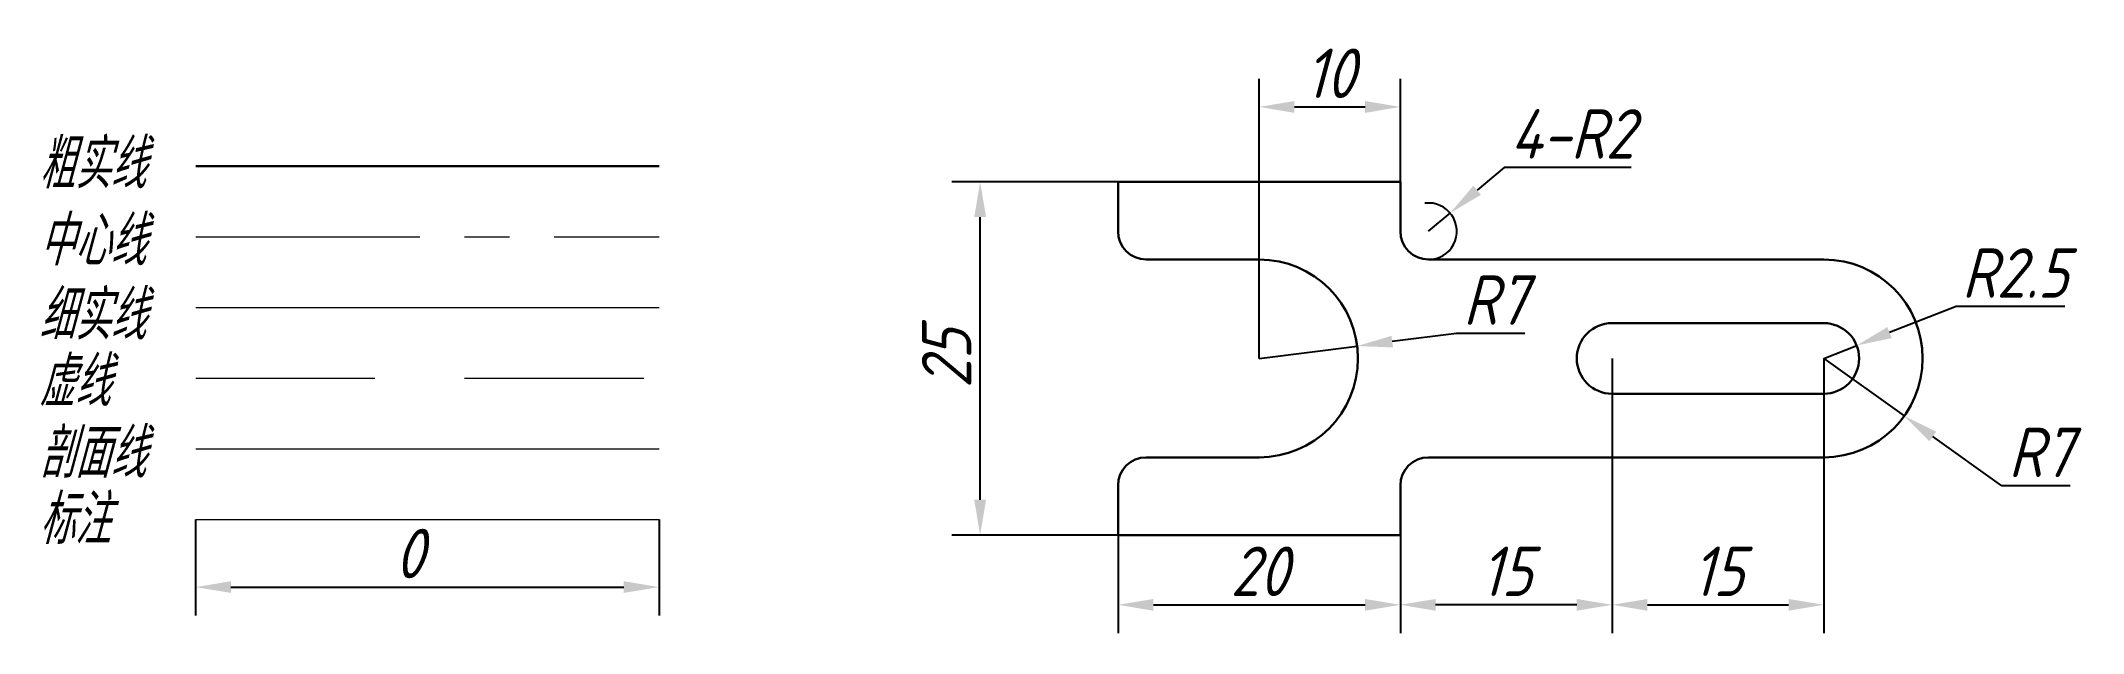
# Model space of a CAD drawing. Header units: millimetres. Extents: x 4462807 to 4462952, y 2709034 to 2709076.
import ezdxf

# ---------------------------------------------------------------- set-up
doc = ezdxf.new("R2010")
doc.units = ezdxf.units.MM
doc.linetypes.add('CENTER', pattern=[50.8, 31.75, -6.35, 6.35, -6.35])
doc.linetypes.add('DASHED', pattern=[19.05, 12.7, -6.35])
for name, color, linetype, lineweight in [('中心线', 1, 'CENTER', 15), ('中心线 @ 1', 1, 'CENTER', 15), ('剖面线', 8, 'Continuous', 15), ('剖面线 @ 1', 8, 'Continuous', 15), ('标注', 3, 'Continuous', 15), ('标注 @ 1', 3, 'Continuous', 15), ('粗实线', 2, 'Continuous', 30), ('粗实线 @ 1', 2, 'Continuous', 30), ('细实线', 4, 'Continuous', 15), ('细实线 @ 1', 4, 'Continuous', 15), ('虚线', 6, 'DASHED', 15), ('虚线 @ 1', 6, 'DASHED', 15)]:
    doc.layers.add(name, color=color, linetype=linetype, lineweight=lineweight)
doc.styles.add('GB3.5', font='gbeitc.shx', dxfattribs={"bigfont": 'gbcbig.shx'})
doc.dimstyles.new('正常标注', dxfattribs={"dimtxt": 3.5, "dimasz": 2.5, "dimexe": 2, "dimexo": 0, "dimtad": 1, "dimtoh": 1, "dimdec": 3, "dimdsep": 46, "dimtxsty": 'GB3.5', "dimcen": 2.5, "dimadec": 3, "dimazin": 2, "dimtfac": 1, "dimtdec": 3, "dimtmove": 0, "dimatfit": 3, "dimfxl": 0, "dimarcsym": 0})

# ---------------------------------------------------------------- blocks, each defined once
blk = doc.blocks.new('*D4')
at = {"layer": 'Defpoints', "color": 0, "transparency": 16777216}
for p in [(4462883.25, 2709041.28), (4462903.25, 2709041.28), (4462903.25, 2709036.35)]:
    blk.add_point(p, dxfattribs=at)
at = {"layer": '标注', "color": 0, "lineweight": -2, "transparency": 16777216}
for p, q in [((4462883.25, 2709041.28), (4462883.25, 2709034.35)), ((4462903.25, 2709041.28), (4462903.25, 2709034.35)), ((4462885.75, 2709036.35), (4462900.75, 2709036.35))]:
    blk.add_line(p, q, dxfattribs=at)
at = {"layer": '标注', "color": 0, "transparency": 16777216}
for points in [[(4462885.75, 2709036.76), (4462885.75, 2709035.93), (4462883.25, 2709036.35)], [(4462900.75, 2709036.76), (4462900.75, 2709035.93), (4462903.25, 2709036.35)]]:
    blk.add_solid(points, dxfattribs=at)
at = {"layer": '标注', "color": 0, "transparency": 16777216, "insert": (4462893.25, 2709038.72), "char_height": 3.5, "attachment_point": 5, "style": 'GB3.5'}
blk.add_mtext('20', dxfattribs=at)
blk = doc.blocks.new('*D5')
at = {"layer": 'Defpoints', "color": 0, "transparency": 16777216}
for p in [(4462933.25, 2709053.78), (4462938.94, 2709049.71)]:
    blk.add_point(p, dxfattribs=at)
at = {"layer": '标注', "color": 0, "lineweight": -2, "transparency": 16777216}
for p, q in [((4462933.25, 2709053.78), (4462938.94, 2709049.71)), ((4462945.85, 2709044.76), (4462940.97, 2709048.26)), ((4462950.71, 2709044.76), (4462945.85, 2709044.76))]:
    blk.add_line(p, q, dxfattribs=at)
at = {"layer": '标注', "color": 0, "transparency": 16777216}
blk.add_solid([(4462941.22, 2709048.6), (4462940.73, 2709047.92), (4462938.94, 2709049.71)], dxfattribs=at)
at = {"layer": '标注', "color": 0, "transparency": 16777216, "insert": (4462948.59, 2709047.14), "char_height": 3.5, "attachment_point": 5, "style": 'GB3.5'}
blk.add_mtext('R7', dxfattribs=at)
blk = doc.blocks.new('*D6')
at = {"layer": 'Defpoints', "color": 0, "transparency": 16777216}
for p in [(4462918.25, 2709053.78), (4462903.25, 2709041.28), (4462903.25, 2709036.35)]:
    blk.add_point(p, dxfattribs=at)
at = {"layer": '标注', "color": 0, "lineweight": -2, "transparency": 16777216}
for p, q in [((4462918.25, 2709053.78), (4462918.25, 2709034.35)), ((4462903.25, 2709041.28), (4462903.25, 2709034.35)), ((4462915.75, 2709036.35), (4462905.75, 2709036.35))]:
    blk.add_line(p, q, dxfattribs=at)
at = {"layer": '标注', "color": 0, "transparency": 16777216}
for points in [[(4462905.75, 2709036.76), (4462905.75, 2709035.93), (4462903.25, 2709036.35)], [(4462915.75, 2709036.76), (4462915.75, 2709035.93), (4462918.25, 2709036.35)]]:
    blk.add_solid(points, dxfattribs=at)
at = {"layer": '标注', "color": 0, "transparency": 16777216, "insert": (4462910.75, 2709038.72), "char_height": 3.5, "attachment_point": 5, "style": 'GB3.5'}
blk.add_mtext('15', dxfattribs=at)
blk = doc.blocks.new('*D7')
at = {"layer": 'Defpoints', "color": 0, "transparency": 16777216}
for p in [(4462918.25, 2709053.78), (4462933.25, 2709053.78), (4462933.25, 2709036.35)]:
    blk.add_point(p, dxfattribs=at)
at = {"layer": '标注', "color": 0, "lineweight": -2, "transparency": 16777216}
for p, q in [((4462918.25, 2709053.78), (4462918.25, 2709034.35)), ((4462933.25, 2709053.78), (4462933.25, 2709034.35)), ((4462920.75, 2709036.35), (4462930.75, 2709036.35))]:
    blk.add_line(p, q, dxfattribs=at)
at = {"layer": '标注', "color": 0, "transparency": 16777216}
for points in [[(4462920.75, 2709036.76), (4462920.75, 2709035.93), (4462918.25, 2709036.35)], [(4462930.75, 2709036.76), (4462930.75, 2709035.93), (4462933.25, 2709036.35)]]:
    blk.add_solid(points, dxfattribs=at)
at = {"layer": '标注', "color": 0, "transparency": 16777216, "insert": (4462925.75, 2709038.72), "char_height": 3.5, "attachment_point": 5, "style": 'GB3.5'}
blk.add_mtext('15', dxfattribs=at)
blk = doc.blocks.new('*D8')
at = {"layer": 'Defpoints', "color": 0, "transparency": 16777216}
for p in [(4462900.19, 2709054.66), (4462893.25, 2709053.78)]:
    blk.add_point(p, dxfattribs=at)
at = {"layer": '标注', "color": 0, "lineweight": -2, "transparency": 16777216}
for p, q in [((4462893.25, 2709053.78), (4462900.19, 2709054.66)), ((4462907.22, 2709055.54), (4462902.67, 2709054.97)), ((4462912.07, 2709055.54), (4462907.22, 2709055.54))]:
    blk.add_line(p, q, dxfattribs=at)
at = {"layer": '标注', "color": 0, "transparency": 16777216}
blk.add_solid([(4462902.62, 2709055.38), (4462902.73, 2709054.56), (4462900.19, 2709054.66)], dxfattribs=at)
at = {"layer": '标注', "color": 0, "transparency": 16777216, "insert": (4462909.96, 2709057.92), "char_height": 3.5, "attachment_point": 5, "style": 'GB3.5'}
blk.add_mtext('R7', dxfattribs=at)
blk = doc.blocks.new('*D9')
at = {"layer": 'Defpoints', "color": 0, "transparency": 16777216}
for p in [(4462873.48, 2709066.28), (4462883.25, 2709066.28), (4462883.25, 2709041.28)]:
    blk.add_point(p, dxfattribs=at)
at = {"layer": '标注', "color": 0, "lineweight": -2, "transparency": 16777216}
for p, q in [((4462883.25, 2709066.28), (4462871.48, 2709066.28)), ((4462873.48, 2709043.78), (4462873.48, 2709063.78)), ((4462883.25, 2709041.28), (4462871.48, 2709041.28))]:
    blk.add_line(p, q, dxfattribs=at)
at = {"layer": '标注', "color": 0, "transparency": 16777216}
for points in [[(4462873.06, 2709063.78), (4462873.9, 2709063.78), (4462873.48, 2709066.28)], [(4462873.06, 2709043.78), (4462873.9, 2709043.78), (4462873.48, 2709041.28)]]:
    blk.add_solid(points, dxfattribs=at)
at = {"layer": '标注', "color": 0, "transparency": 16777216, "insert": (4462871.1, 2709053.78), "char_height": 3.5, "attachment_point": 5, "rotation": 90, "style": 'GB3.5'}
blk.add_mtext('25', dxfattribs=at)
blk = doc.blocks.new('*D10')
at = {"layer": 'Defpoints', "color": 0, "transparency": 16777216}
for p in [(4462906.78, 2709064.07), (4462905.25, 2709062.78)]:
    blk.add_point(p, dxfattribs=at)
at = {"layer": '标注', "color": 0, "lineweight": -2, "transparency": 16777216}
for p, q in [((4462910.6, 2709067.29), (4462908.69, 2709065.68)), ((4462919.61, 2709067.29), (4462910.6, 2709067.29)), ((4462905.25, 2709062.78), (4462906.78, 2709064.07))]:
    blk.add_line(p, q, dxfattribs=at)
blk.add_arc((4462905.25, 2709062.78), 2, 270, 97.4016, dxfattribs=at)
at = {"layer": '标注', "color": 0, "transparency": 16777216}
blk.add_solid([(4462908.42, 2709066), (4462908.96, 2709065.36), (4462906.78, 2709064.07)], dxfattribs=at)
at = {"layer": '标注', "color": 0, "transparency": 16777216, "insert": (4462915.42, 2709069.67), "char_height": 3.5, "attachment_point": 5, "style": 'GB3.5'}
blk.add_mtext('4-R2', dxfattribs=at)
blk = doc.blocks.new('*D11')
at = {"layer": 'Defpoints', "color": 0, "transparency": 16777216}
for p in [(4462903.25, 2709071.58), (4462903.25, 2709066.28), (4462893.25, 2709053.78)]:
    blk.add_point(p, dxfattribs=at)
at = {"layer": '标注', "color": 0, "lineweight": -2, "transparency": 16777216}
for p, q in [((4462893.25, 2709053.78), (4462893.25, 2709073.58)), ((4462903.25, 2709066.28), (4462903.25, 2709073.58)), ((4462895.75, 2709071.58), (4462900.75, 2709071.58))]:
    blk.add_line(p, q, dxfattribs=at)
at = {"layer": '标注', "color": 0, "transparency": 16777216}
for points in [[(4462895.75, 2709072), (4462895.75, 2709071.16), (4462893.25, 2709071.58)], [(4462900.75, 2709072), (4462900.75, 2709071.16), (4462903.25, 2709071.58)]]:
    blk.add_solid(points, dxfattribs=at)
at = {"layer": '标注', "color": 0, "transparency": 16777216, "insert": (4462898.25, 2709073.96), "char_height": 3.5, "attachment_point": 5, "style": 'GB3.5'}
blk.add_mtext('10', dxfattribs=at)
blk = doc.blocks.new('*D12')
at = {"layer": 'Defpoints', "color": 0, "transparency": 16777216}
for p in [(4462935.58, 2709054.7), (4462933.25, 2709053.78)]:
    blk.add_point(p, dxfattribs=at)
at = {"layer": '标注', "color": 0, "lineweight": -2, "transparency": 16777216}
for p, q in [((4462942.63, 2709057.46), (4462937.9, 2709055.61)), ((4462950.33, 2709057.46), (4462942.63, 2709057.46)), ((4462933.25, 2709053.78), (4462935.58, 2709054.7))]:
    blk.add_line(p, q, dxfattribs=at)
at = {"layer": '标注', "color": 0, "transparency": 16777216}
blk.add_solid([(4462937.75, 2709056), (4462938.06, 2709055.22), (4462935.58, 2709054.7)], dxfattribs=at)
at = {"layer": '标注', "color": 0, "transparency": 16777216, "insert": (4462946.79, 2709059.83), "char_height": 3.5, "attachment_point": 5, "style": 'GB3.5'}
blk.add_mtext('R2.5', dxfattribs=at)
blk = doc.blocks.new('*D13')
at = {"layer": 'Defpoints', "color": 0, "transparency": 16777216}
for p in [(4462817.9, 2709042.39), (4462850.73, 2709042.39), (4462850.73, 2709037.6)]:
    blk.add_point(p, dxfattribs=at)
at = {"layer": '标注', "color": 0, "lineweight": -2, "transparency": 16777216}
for p, q in [((4462817.9, 2709042.39), (4462817.9, 2709035.6)), ((4462850.73, 2709042.39), (4462850.73, 2709035.6)), ((4462820.4, 2709037.6), (4462848.23, 2709037.6))]:
    blk.add_line(p, q, dxfattribs=at)
at = {"layer": '标注', "color": 0, "transparency": 16777216}
for points in [[(4462820.4, 2709038.02), (4462820.4, 2709037.19), (4462817.9, 2709037.6)], [(4462848.23, 2709038.02), (4462848.23, 2709037.19), (4462850.73, 2709037.6)]]:
    blk.add_solid(points, dxfattribs=at)
at = {"layer": '标注', "color": 0, "transparency": 16777216, "insert": (4462833.04, 2709039.98), "char_height": 3.5, "attachment_point": 5, "style": 'GB3.5'}
blk.add_mtext('0', dxfattribs=at)

msp = doc.modelspace()

# ---------------------------------------------------------------- linework, layer by layer
at = {"layer": '中心线', "ltscale": 0.5}
msp.add_line((4462817.9048, 2709062.3877), (4462850.7335, 2709062.3877), dxfattribs=at)
at = {"layer": '剖面线'}
msp.add_line((4462817.9048, 2709047.3877), (4462850.7335, 2709047.3877), dxfattribs=at)
at = {"layer": '标注'}
msp.add_line((4462817.9048, 2709042.3877), (4462850.7335, 2709042.3877), dxfattribs=at)
at = {"layer": '粗实线'}
for p, q in [((4462817.9048, 2709067.3877), (4462850.7335, 2709067.3877)), ((4462933.2485, 2709056.2842), (4462918.2485, 2709056.2842)), ((4462933.2485, 2709051.2842), (4462918.2485, 2709051.2842))]:
    msp.add_line(p, q, dxfattribs=at)
msp.add_lwpolyline([(4462905.2485, 2709046.7842), (4462933.2485, 2709046.7842, 1), (4462933.2485, 2709060.7842), (4462905.2485, 2709060.7842, -0.41421356), (4462903.2485, 2709062.7842), (4462903.2485, 2709066.2842), (4462883.2485, 2709066.2842), (4462883.2485, 2709062.7842, 0.41421356), (4462885.2485, 2709060.7842), (4462893.2485, 2709060.7842, -1), (4462893.2485, 2709046.7842), (4462885.2485, 2709046.7842, 0.41421356), (4462883.2485, 2709044.7842), (4462883.2485, 2709041.2842), (4462903.2485, 2709041.2842), (4462903.2485, 2709044.7842, -0.41421356)], format="xyb", close=True, dxfattribs=at)
for centre, start, end in [((4462918.2485, 2709053.7842), 90, 270), ((4462933.2485, 2709053.7842), 270, 90)]:
    msp.add_arc(centre, 2.5, start, end, dxfattribs=at)
at = {"layer": '细实线'}
msp.add_line((4462817.9048, 2709057.3877), (4462850.7335, 2709057.3877), dxfattribs=at)
at = {"layer": '虚线'}
msp.add_line((4462817.9048, 2709052.3877), (4462850.7335, 2709052.3877), dxfattribs=at)

# ---------------------------------------------------------------- texts
at = {"layer": '中心线 @ 1', "ltscale": 0.5, "insert": (4462806.7851, 2709063.8639), "char_height": 3.5, "attachment_point": 1, "style": 'GB3.5'}
msp.add_mtext_dynamic_manual_height_columns('中心线', width=9.028469, gutter_width=17.5, heights=[0], dxfattribs=at)
at = {"layer": '剖面线 @ 1', "insert": (4462806.7851, 2709048.8388), "char_height": 3.5, "attachment_point": 1, "style": 'GB3.5'}
msp.add_mtext_dynamic_manual_height_columns('剖面线', width=9.028469, gutter_width=17.5, heights=[3.693], dxfattribs=at)
at = {"layer": '标注 @ 1', "insert": (4462806.7851, 2709044.1434), "char_height": 3.5, "attachment_point": 1, "style": 'GB3.5'}
msp.add_mtext_dynamic_manual_height_columns('标注', width=9.028469, gutter_width=17.5, heights=[0], dxfattribs=at)
at = {"layer": '粗实线 @ 1', "insert": (4462806.7851, 2709069.3106), "char_height": 3.5, "attachment_point": 1, "style": 'GB3.5'}
msp.add_mtext_dynamic_manual_height_columns('粗实线', width=9.028469, gutter_width=17.5, heights=[0], dxfattribs=at)
at = {"layer": '细实线 @ 1', "insert": (4462806.7851, 2709058.6051), "char_height": 3.5, "attachment_point": 1, "style": 'GB3.5'}
msp.add_mtext_dynamic_manual_height_columns('细实线', width=9.028469, gutter_width=17.5, heights=[0], dxfattribs=at)
at = {"layer": '虚线 @ 1', "insert": (4462806.7851, 2709053.9098), "char_height": 3.5, "attachment_point": 1, "style": 'GB3.5'}
msp.add_mtext_dynamic_manual_height_columns('虚线', width=9.028469, gutter_width=17.5, heights=[0], dxfattribs=at)

# ---------------------------------------------------------------- dimensions: what is measured, and where the dimension line sits
at = {"layer": '标注'}
for base, p1, p2, angle, picture, middle in [((4462903.2485, 2709071.5813), (4462893.2485, 2709053.7842), (4462903.2485, 2709066.2842), 180, '*D11', (4462898.2485, 2709073.9563)), ((4462873.4796, 2709066.2842), (4462883.2485, 2709041.2842), (4462883.2485, 2709066.2842), 270, '*D9', (4462871.1046, 2709053.7842)), ((4462903.2485, 2709036.3467), (4462918.2485, 2709053.7842), (4462903.2485, 2709041.2842), 180, '*D6', (4462910.7485, 2709038.7217)), ((4462933.2485, 2709036.3467), (4462918.2485, 2709053.7842), (4462933.2485, 2709053.7842), 180, '*D7', (4462925.7485, 2709038.7217)), ((4462903.2485, 2709036.3467), (4462883.2485, 2709041.2842), (4462903.2485, 2709041.2842), 180, '*D4', (4462893.2485, 2709038.7217))]:
    dim = msp.add_linear_dim(base=base, p1=p1, p2=p2, angle=angle, dimstyle='正常标注', dxfattribs=at)
    dim.commit()
    dim.dimension.update_dxf_attribs({"geometry": picture, "text_midpoint": middle})
dim = msp.add_radius_dim(center=(4462905.2485, 2709062.7842), mpoint=(4462906.7782, 2709064.0726), text='4-<>', dimstyle='正常标注', dxfattribs=at)
dim.commit()
dim.dimension.update_dxf_attribs({"geometry": '*D10', "text_midpoint": (4462915.4202, 2709069.6687)})
for center, mpoint, picture, middle in [((4462933.2485, 2709053.7842), (4462935.5764, 2709054.6957), '*D12', (4462946.7922, 2709057.4578)), ((4462893.2485, 2709053.7842), (4462900.1939, 2709054.6573), '*D8', (4462907.2184, 2709055.5404))]:
    dim = msp.add_radius_dim(center=center, mpoint=mpoint, dimstyle='正常标注', dxfattribs=at)
    dim.commit()
    dim.dimension.update_dxf_attribs({"geometry": picture, "text_midpoint": middle, "dimtype": 164})
dim = msp.add_radius_dim(center=(4462933.2485, 2709053.7842), mpoint=(4462938.9413, 2709049.7109), dimstyle='正常标注', dxfattribs=at)
dim.commit()
dim.dimension.update_dxf_attribs({"geometry": '*D5', "text_midpoint": (4462948.5936, 2709047.1398)})
dim = msp.add_linear_dim(base=(4462850.7335, 2709037.6035), p1=(4462817.9048, 2709042.3877), p2=(4462850.7335, 2709042.3877), text='0', dimstyle='正常标注', dxfattribs=at)
dim.commit()
dim.dimension.update_dxf_attribs({"geometry": '*D13', "text_midpoint": (4462833.0443, 2709037.6035), "dimtype": 160})

doc.saveas('drawing.dxf')
